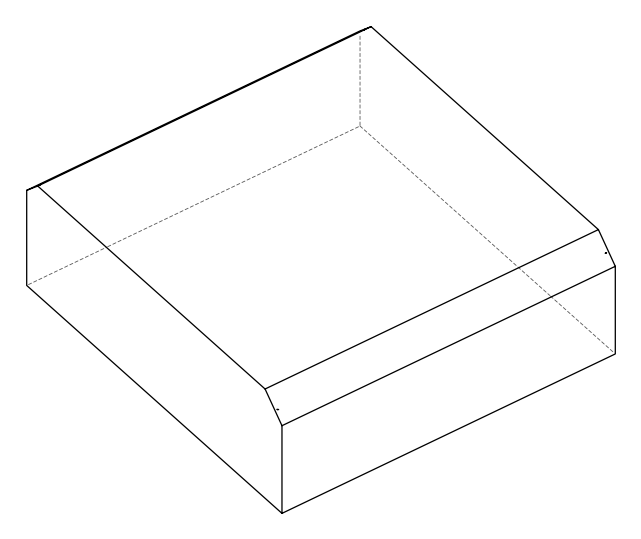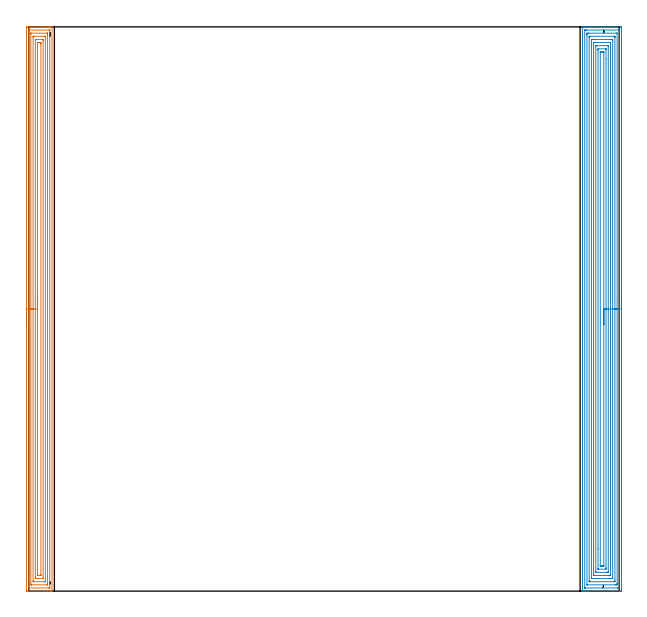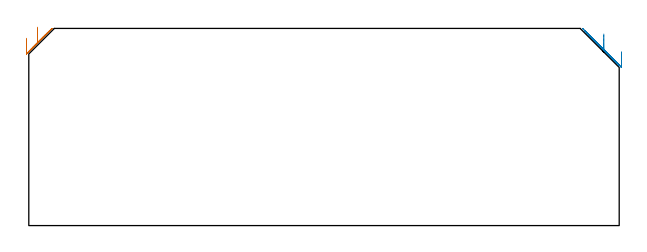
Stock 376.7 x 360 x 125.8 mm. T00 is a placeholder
(PLAN: 2 operations, 0 tool changes, 43.9 min)
(1 AREA_MILL | FG_CHAMFER_SURFACE | UGT0205_001 | 17.59 min | 47809 mm3)
(2 AREA_MILL_1 | FG_CHAMFER_SURFACE_1 | UGT0205_001 | 26.34 min | 111613 mm3)
(TOOL UGT0205_001 | Chamfer Mill 20 x 3 x 45 deg. | D20 FL50 Z2)
(OP 1 AREA_MILL)
G17 G21 G94 G90
T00 M6
G54
G17 G0 G90 X-1.5 Y170. S1061 M3
G43 Z135.8 H0
Z119.5
G94 G1 Y170.038 Z118.628 F250.
Y170.152 Z117.763
Y170.341 Z116.912
Y170.603 Z116.08
Y170.937 Z115.274
Y171.34 Z114.5
Y171.808 Z113.764
Y172.34 Z113.072
Y172.929 Z112.429
Y173.572 Z111.84
Y174.264 Z111.308
Y175. Z110.84
Y175.774 Z110.437
Y176.58 Z110.103
Y177.412 Z109.841
Y178.264 Z109.652
Y179.128 Z109.538
Y180. Z109.5
Y359.082
X-1.499 Y359.394 Z109.501
X-1.494 Y359.968 Z109.504
X-1.492 Y359.993 Z109.506
X-0.92 Y360. Z110.077
X11.548 Z122.543
X12.12 Z123.117
X12.439 Z123.435
X13.01 Z124.007
X13.33 Z124.325
X13.968 Z124.967
X14.385 Z125.384
X14.754 Y359.993 Z125.745
X14.797 Y359.99 Z125.788
X14.8 Y359.84 Z125.8
Y0.16
X14.801 Y0.004 Z125.792
X14.752 Y0.001 Z125.743
X14.385 Y0. Z125.384
X13.968 Z124.967
X13.33 Z124.325
X12.12 Z123.117
X11.548 Z122.543
X2.526 Z113.523
X-1.153 Z109.844
X-1.207 Y0.001 Z109.791
X-1.492 Y0.01 Z109.506
X-1.499 Y0.294 Z109.499
Y0.319
X-1.5 Y180. Z109.5
X-0.086 Z110.914
X-0.085 Y357.721 Z110.915
X-0.081 Y357.834 Z110.919
X-0.072 Y357.99 Z110.928
X-0.03 Y357.993 Z110.97
X0.471 Y358. Z111.471
X12.94 Y357.999 Z123.94
X13.33 Y357.993 Z124.33
X13.378 Y357.99 Z124.378
X13.384 Y357.778 Z124.384
X13.385 Y357.665 Z124.385
Y2.279
X13.381 Y2.167 Z124.381
X13.372 Y2.01 Z124.372
X13.33 Y2.007 Z124.33
X12.829 Y2.001 Z123.829
X0.36 Z111.36
X-0.03 Y2.007 Z110.97
X-0.078 Y2.01 Z110.922
X-0.084 Y2.222 Z110.916
X-0.086 Y2.335 Z110.914
Y180.
X1.328 Z112.328
X1.329 Y355.824 Z112.329
X1.33 Y355.93 Z112.33
X1.333 Y355.981 Z112.333
X1.334 Y355.987 Z112.334
X1.35 Y355.991 Z112.35
X1.4 Y355.996 Z112.4
X1.576 Y356. Z112.576
X11.548 Z122.548
X11.724 Y355.998 Z122.724
X11.841 Y355.995 Z122.841
X11.934 Y355.99 Z122.934
X11.965 Y355.981 Z122.965
X11.966 Y355.964 Z122.966
X11.969 Y355.824 Z122.969
X11.971 Y355.4 Z122.971
Y4.176
X11.97 Y4.07 Z122.97
X11.967 Y4.019 Z122.967
X11.966 Y4.013 Z122.966
X11.949 Y4.009 Z122.949
X11.9 Y4.004 Z122.9
X11.724 Y4. Z122.724
X1.752 Z112.752
X1.576 Y4.002 Z112.576
X1.459 Y4.005 Z112.459
X1.366 Y4.01 Z112.366
X1.335 Y4.019 Z112.335
X1.334 Y4.036 Z112.334
X1.331 Y4.176 Z112.331
X1.329 Y4.6 Z112.329
X1.328 Y180. Z112.328
X2.743 Z113.743
Y353.146
X2.748 Y353.933 Z113.748
X2.749 Y353.982 Z113.749
X2.788 Y353.99 Z113.788
X2.894 Y353.994 Z113.894
X3.107 Y353.998 Z114.107
X3.533 Y354. Z114.533
X9.806 Z120.806
X10.21 Y353.998 Z121.21
X10.411 Y353.995 Z121.411
X10.512 Y353.99 Z121.512
X10.551 Y353.985 Z121.551
X10.557 Y353.146 Z121.557
Y6.854
X10.552 Y6.067 Z121.552
X10.551 Y6.018 Z121.551
X10.512 Y6.01 Z121.512
X10.406 Y6.006 Z121.406
X10.193 Y6.002 Z121.193
X9.767 Y6. Z120.767
X3.494 Z114.494
X3.09 Y6.002 Z114.09
X2.889 Y6.005 Z113.889
X2.788 Y6.01 Z113.788
X2.749 Y6.015 Z113.749
X2.743 Y6.854 Z113.743
Y180.
X4.157 Z115.157
Y351.628
X4.161 Y351.895 Z115.161
X4.164 Y351.97 Z115.164
X4.17 Y351.991 Z115.17
X4.185 Y351.993 Z115.185
X4.264 Y351.998 Z115.264
X4.423 Y352. Z115.423
X4.677 Z115.677
X8.239 Z119.239
X8.877 Y351.999 Z119.877
X9.132 Y351.997 Z120.132
X9.139 Y351.991 Z120.139
X9.141 Y351.988 Z120.141
X9.143 Y351.361 Z120.143
Y351.094
X9.142 Y8.372 Z120.142
X9.139 Y8.105 Z120.139
X9.136 Y8.031 Z120.136
X9.13 Y8.009 Z120.13
X9.115 Y8.007 Z120.115
X9.036 Y8.002 Z120.036
X8.877 Y8. Z119.877
X8.623 Z119.623
X5.061 Z116.061
X4.423 Y8.001 Z115.423
X4.168 Y8.003 Z115.168
X4.161 Y8.009 Z115.161
X4.159 Y8.012 Z115.159
X4.157 Y8.639 Z115.157
Y8.906
Y180.
X5.571 Z116.571
Y349.576
X5.573 Y349.894 Z116.573
X5.576 Y349.972 Z116.576
X5.577 Y349.985 Z116.577
X5.591 Y349.99 Z116.591
X5.641 Y349.994 Z116.641
X5.783 Y349.999 Z116.783
X7.095 Z118.095
X7.566 Y349.997 Z118.566
X7.696 Y349.99 Z118.696
X7.722 Y349.988 Z118.722
X7.724 Y349.942 Z118.724
X7.727 Y349.836 Z118.727
X7.728 Y349.576 Z118.728
X7.729 Y348.941 Z118.729
X7.728 Y10.424 Z118.728
X7.726 Y10.106 Z118.726
X7.724 Y10.028 Z118.724
X7.723 Y10.015 Z118.723
X7.709 Y10.01 Z118.709
X7.659 Y10.006 Z118.659
X7.517 Y10.001 Z118.517
X6.205 Z117.205
X5.734 Y10.003 Z116.734
X5.604 Y10.01 Z116.604
X5.578 Y10.012 Z116.578
X5.576 Y10.058 Z116.576
X5.573 Y10.164 Z116.573
X5.572 Y10.424 Z116.572
X5.571 Y11.059 Z116.571
Y180.
Y180.872 Z116.609
Y181.736 Z116.723
Y182.588 Z116.912
Y183.42 Z117.174
Y184.226 Z117.508
Y185. Z117.911
Y185.736 Z118.38
Y186.428 Z118.911
Y187.071 Z119.5
Y187.66 Z120.143
Y188.192 Z120.835
Y188.66 Z121.571
Y189.063 Z122.345
Y189.397 Z123.151
Y189.659 Z123.983
Y189.848 Z124.835
Y189.962 Z125.7
Y190. Z126.571
G0 Z135.8
M5
M2
(OP 2 AREA_MILL_1)
G17 G21 G94 G90
T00 M6
G54
G17 G0 G90 X378.2 Y190. S1061 M3
G43 Z135.8 H0
Z110.9
G94 G1 Y189.962 Z110.028 F250.
Y189.848 Z109.164
Y189.659 Z108.312
Y189.397 Z107.48
Y189.063 Z106.674
Y188.66 Z105.9
Y188.192 Z105.164
Y187.66 Z104.472
Y187.071 Z103.829
Y186.428 Z103.24
Y185.736 Z102.709
Y185. Z102.24
Y184.226 Z101.837
Y183.42 Z101.503
Y182.588 Z101.241
Y181.736 Z101.052
Y180.872 Z100.938
Y180. Z100.9
Y0.993
X378.199 Y0.606 Z100.901
X378.194 Y0.106 Z100.903
X378.192 Y0.009 Z100.906
X377.698 Y0. Z101.399
X357.058 Z122.037
X356.457 Z122.637
X355.889 Z123.208
X355.572 Z123.524
X355.004 Z124.092
X354.687 Z124.408
X354.053 Z125.047
X353.66 Z125.44
X353.321 Z125.769
X353.302 Y0.008 Z125.788
X353.3 Y0.16 Z125.8
Y359.84
X353.302 Y359.992 Z125.788
X353.321 Y360. Z125.769
X353.66 Z125.44
X354.052 Z125.047
X354.687 Z124.408
X355.889 Z123.208
X356.457 Z122.637
X365.537 Z113.56
X377.698 Z101.399
X377.985 Y359.998 Z101.113
X378.192 Y359.99 Z100.906
X378.199 Y359.781 Z100.899
X378.2 Y299.512 Z100.9
Y180.
X376.786 Z102.314
Y2.391
X376.784 Y2.175 Z102.316
X376.781 Y2.067 Z102.319
X376.779 Y2.022 Z102.321
X376.704 Y2.01 Z102.396
X376.314 Y2.002 Z102.786
X375.928 Y2.001 Z103.172
X375.431 Y2. Z103.669
X355.074 Z124.026
X354.839 Y2.004 Z124.261
X354.736 Y2.008 Z124.364
X354.721 Y2.01 Z124.379
X354.719 Y2.026 Z124.381
X354.716 Y2.073 Z124.384
X354.715 Y2.17 Z124.385
X354.714 Y2.364 Z124.386
Y357.609
X354.716 Y357.825 Z124.384
X354.719 Y357.933 Z124.381
X354.721 Y357.978 Z124.379
X354.797 Y357.99 Z124.303
X355.186 Y357.998 Z123.914
X355.572 Y357.999 Z123.528
X356.069 Y358. Z123.031
X376.426 Z102.674
X376.661 Y357.996 Z102.439
X376.764 Y357.992 Z102.336
X376.779 Y357.99 Z102.321
X376.781 Y357.974 Z102.319
X376.784 Y357.927 Z102.316
X376.785 Y357.83 Z102.315
X376.786 Y357.636 Z102.314
Y180.
X375.372 Z103.728
X375.371 Y5.069 Z103.729
X375.37 Y4.739 Z103.73
X375.366 Y4.176 Z103.734
X375.364 Y4.02 Z103.736
X375.211 Y4.006 Z103.889
X375.043 Y4.003 Z104.057
X374.333 Y4. Z104.767
X374.158 Z104.942
X356.457 Y4.001 Z122.643
X356.282 Y4.004 Z122.818
X356.166 Y4.009 Z122.934
X356.134 Y4.012 Z122.966
X356.133 Y4.027 Z122.967
X356.131 Y4.066 Z122.969
X356.129 Y4.176 Z122.971
Y354.931
Y355.262
X356.134 Y355.824 Z122.966
X356.135 Y355.98 Z122.965
X356.289 Y355.994 Z122.811
X356.457 Y355.997 Z122.643
X357.167 Y356. Z121.933
X357.342 Z121.758
X375.043 Y355.999 Z104.057
X375.218 Y355.996 Z103.882
X375.334 Y355.991 Z103.766
X375.366 Y355.988 Z103.734
X375.367 Y355.973 Z103.733
X375.369 Y355.934 Z103.731
X375.371 Y355.824 Z103.729
X375.372 Y180. Z103.728
X373.957 Z105.143
Y6.854
X373.955 Y6.166 Z105.145
X373.953 Y6.065 Z105.147
X373.951 Y6.014 Z105.149
X373.907 Y6.01 Z105.193
X373.696 Y6.005 Z105.404
X373.273 Y6. Z105.827
X373.234 Z105.866
X358.188 Z120.912
X357.793 Y6.004 Z121.307
X357.596 Y6.008 Z121.504
X357.552 Y6.01 Z121.548
X357.549 Y6.042 Z121.551
X357.547 Y6.101 Z121.553
X357.543 Y6.651 Z121.557
Y6.854
Y353.146
X357.545 Y353.834 Z121.555
X357.547 Y353.935 Z121.553
X357.549 Y353.986 Z121.551
X357.593 Y353.99 Z121.507
X357.804 Y353.995 Z121.296
X358.227 Y354. Z120.873
X358.266 Z120.834
X373.311 Z105.789
X373.707 Y353.996 Z105.393
X373.904 Y353.992 Z105.196
X373.948 Y353.99 Z105.152
X373.951 Y353.958 Z105.149
X373.953 Y353.899 Z105.147
X373.957 Y353.349 Z105.143
Y353.146
Y180.
X372.543 Z106.557
X372.542 Y8.483 Z106.558
X372.541 Y8.326 Z106.559
X372.536 Y8.022 Z106.564
X372.388 Y8.01 Z106.712
X372.133 Y8.003 Z106.967
X371.503 Y8. Z107.597
X371.251 Z107.849
X359.745 Z119.355
X359.112 Y8.004 Z119.988
X359.022 Y8.006 Z120.078
X358.973 Y8.01 Z120.127
X358.964 Y8.17 Z120.136
X358.959 Y8.482 Z120.141
X358.958 Y8.639 Z120.142
X358.957 Y351.517 Z120.143
X358.959 Y351.674 Z120.141
X358.964 Y351.978 Z120.136
X359.112 Y351.99 Z119.988
X359.367 Y351.997 Z119.733
X359.997 Y351.999 Z119.103
X360.249 Y352. Z118.851
X371.755 Z107.345
X372.388 Y351.996 Z106.712
X372.478 Y351.994 Z106.622
X372.527 Y351.991 Z106.573
X372.536 Y351.83 Z106.564
X372.541 Y351.518 Z106.559
X372.542 Y351.361 Z106.558
X372.543 Y180. Z106.557
X371.129 Z107.971
X371.128 Y10.424 Z107.972
X371.126 Y10.166 Z107.974
X371.124 Y10.038 Z107.976
X371.122 Y10.014 Z107.978
X371.097 Y10.009 Z108.003
X371.035 Y10.003 Z108.065
X370.618 Y10.001 Z108.482
X370.153 Y10. Z108.947
X360.882 Y10.001 Z118.218
X360.413 Y10.004 Z118.687
X360.382 Y10.01 Z118.718
X360.378 Y10.04 Z118.722
X360.374 Y10.424 Z118.726
X360.372 Y10.939 Z118.728
X360.371 Y11.316 Z118.729
X360.372 Y349.576 Z118.728
X360.373 Y349.834 Z118.727
X360.376 Y349.962 Z118.724
X360.378 Y349.986 Z118.722
X360.403 Y349.991 Z118.697
X360.465 Y349.997 Z118.635
X360.882 Y349.999 Z118.218
X361.347 Y350. Z117.753
X370.618 Y349.999 Z108.482
X371.087 Y349.996 Z108.013
X371.118 Y349.99 Z107.982
X371.122 Y349.96 Z107.978
X371.126 Y349.576 Z107.974
X371.128 Y349.061 Z107.972
X371.129 Y348.684 Z107.971
Y180.
X369.715 Z109.385
X369.714 Y12.099 Z109.386
Y12.045
X369.711 Y12.019 Z109.389
X369.709 Y12.013 Z109.391
X369.675 Y12.01 Z109.425
X369.262 Y12.002 Z109.838
X369.055 Y12. Z110.045
X368.848 Z110.252
X361.974 Z117.126
X361.866 Y12.002 Z117.234
X361.848 Y12.003 Z117.252
X361.792 Y12.013 Z117.308
X361.786 Y12.19 Z117.314
Y12.209
X361.785 Y347.9 Z117.315
X361.786 Y347.955 Z117.314
X361.789 Y347.981 Z117.311
X361.79 Y347.987 Z117.31
X361.825 Y347.99 Z117.275
X362.238 Y347.998 Z116.862
X362.445 Y348. Z116.655
X362.652 Z116.448
X369.526 Z109.574
X369.634 Y347.998 Z109.466
X369.652 Y347.997 Z109.448
X369.708 Y347.987 Z109.392
X369.714 Y347.81 Z109.386
Y347.791
X369.715 Y180. Z109.385
X368.3 Z110.8
Y14.886
X368.298 Y14.548 Z110.802
X368.293 Y14.205 Z110.807
X368.286 Y14.01 Z110.814
X368.182 Y14.006 Z110.918
X367.963 Y14. Z111.137
X363.531 Z115.569
X363.318 Y14.006 Z115.782
X363.217 Y14.01 Z115.883
X363.206 Y14.063 Z115.894
X363.204 Y14.127 Z115.896
X363.201 Y14.333 Z115.899
X363.2 Y26.918 Z115.9
Y345.114
X363.202 Y345.452 Z115.898
X363.207 Y345.795 Z115.893
X363.214 Y345.99 Z115.886
X363.318 Y345.994 Z115.782
X363.537 Y346. Z115.563
X367.969 Z111.131
X368.182 Y345.994 Z110.918
X368.283 Y345.99 Z110.817
X368.294 Y345.937 Z110.806
X368.296 Y345.873 Z110.804
X368.3 Y345.666 Z110.8
X368.301 Y339.624 Z110.799
X368.3 Y180. Z110.8
X366.886 Z112.214
Y16.322
X366.885 Y16.147 Z112.215
X366.882 Y16.06 Z112.218
X366.879 Y16.019 Z112.221
X366.875 Y16.009 Z112.225
X366.854 Y16.005 Z112.246
X366.193 Y16.001 Z112.907
X365.973 Y16. Z113.127
X365.307 Z113.793
X365.087 Y16.001 Z114.013
X364.629 Y16.008 Z114.471
X364.62 Y16.01 Z114.48
X364.618 Y16.017 Z114.482
X364.615 Y16.046 Z114.485
X364.614 Y16.108 Z114.486
Y16.231
Y343.678
X364.615 Y343.853 Z114.485
X364.617 Y343.94 Z114.483
X364.62 Y343.981 Z114.48
X364.625 Y343.991 Z114.475
X364.646 Y343.995 Z114.454
X365.307 Y343.999 Z113.793
X365.527 Y344. Z113.573
X366.193 Z112.907
X366.412 Y343.999 Z112.688
X366.871 Y343.992 Z112.229
X366.88 Y343.99 Z112.22
X366.882 Y343.983 Z112.218
X366.885 Y343.954 Z112.215
X366.886 Y343.892 Z112.214
Y343.769
Y180.
Y179.128 Z112.252
Y178.264 Z112.366
Y177.412 Z112.555
Y176.58 Z112.817
Y175.774 Z113.151
Y175. Z113.554
Y174.264 Z114.022
Y173.572 Z114.553
Y172.929 Z115.143
Y172.34 Z115.786
Y171.808 Z116.478
Y171.34 Z117.214
Y170.937 Z117.988
Y170.603 Z118.794
Y170.341 Z119.626
Y170.152 Z120.477
Y170.038 Z121.342
Y170. Z122.214
G0 Z135.8
M5
M2
